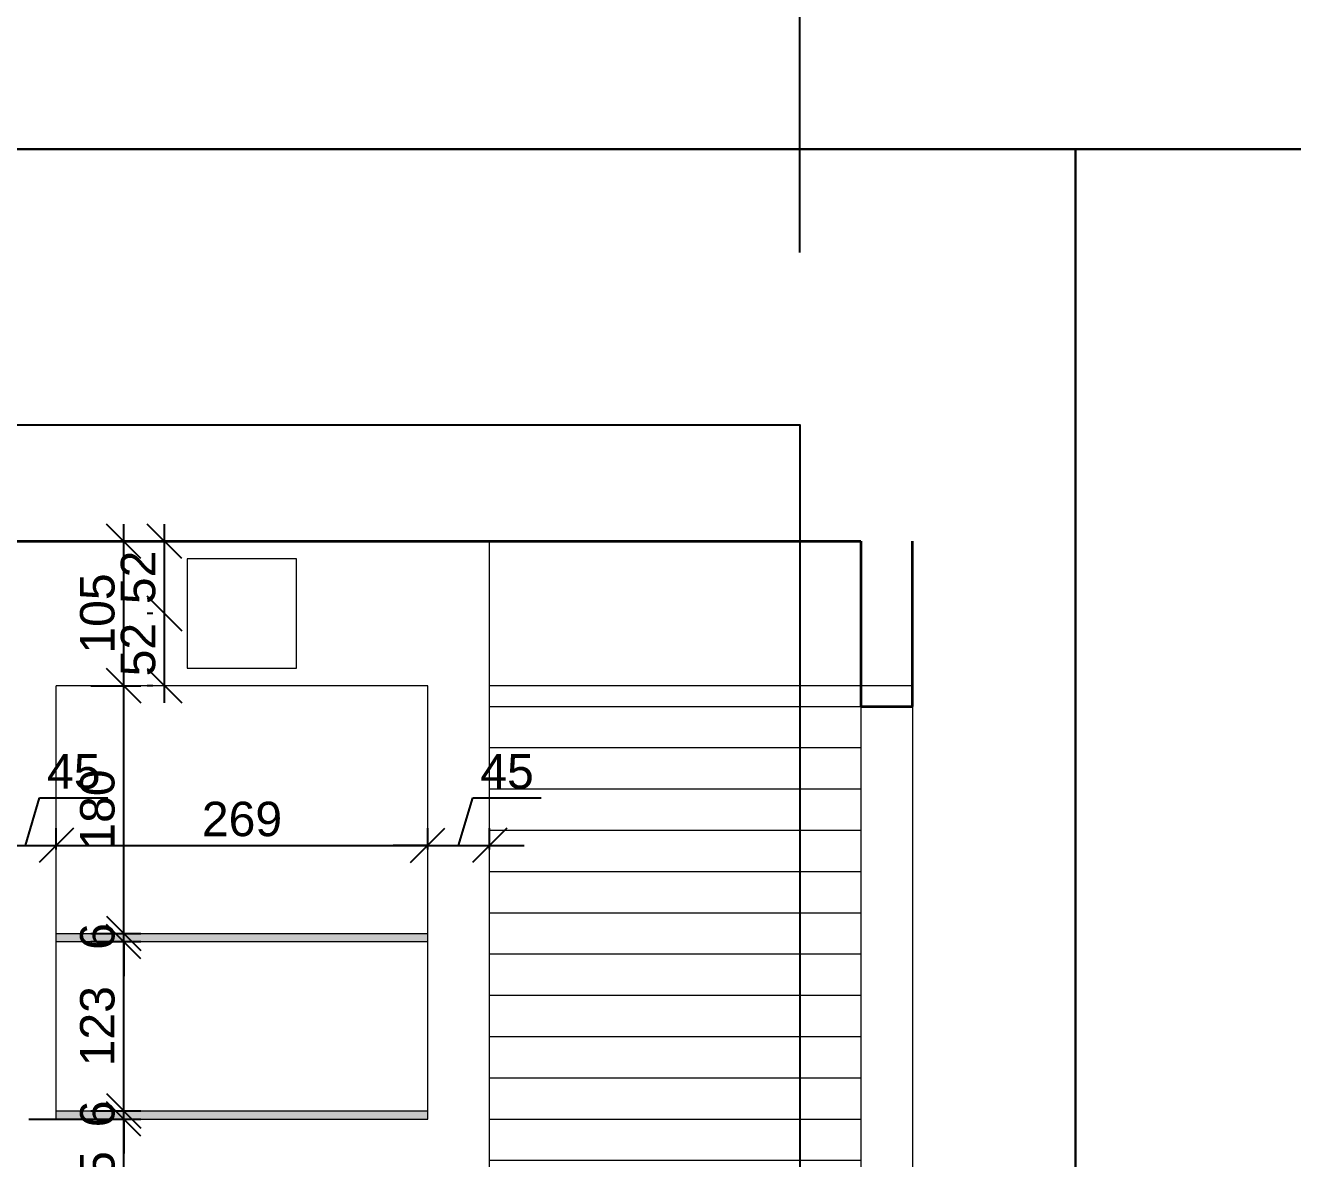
# Model space of a CAD drawing. Header units: millimetres. Extents: x -6165 to 15297, y -629 to 15029.
# Drawn here: x 9554 to 10474, y 10068 to 10890 of the extents above; entities that cross this region are included whole.
import ezdxf

# ---------------------------------------------------------------- set-up
doc = ezdxf.new("R2010")
doc.units = ezdxf.units.MM
doc.linetypes.add('TEČKOVANÁX2', pattern=[0.5, 0, -0.5])
for name, color, linetype, lineweight in [('dim', 4, 'Continuous', 0), ('door', 36, 'Continuous', 0), ('elevation', 7, 'Continuous', 13), ('equipments', 137, 'Continuous', 13), ('free', 7, 'Continuous', 13), ('sanitary', 4, 'Continuous', 13), ('section', 5, 'Continuous', 35)]:
    doc.layers.add(name, color=color, linetype=linetype, lineweight=lineweight)
doc.layers.add('hatch', color=251, linetype='Continuous')
doc.styles.add('ARIAL', font='arial.ttf')
doc.styles.get("Standard").update_dxf_attribs({"font": 'arial.ttf'})
doc.dimstyles.new('25', dxfattribs={"dimtxt": 25, "dimasz": 25, "dimexe": 12.5, "dimexo": 25, "dimgap": 6.25, "dimtad": 1, "dimdec": 0, "dimdsep": 46, "dimlunit": 6, "dimtxsty": 'ARIAL', "dimblk": 'OBLIQUE', "dimcen": 25, "dimdle": 12.5, "dimclrd": 256, "dimclre": 256, "dimclrt": 2, "dimadec": 0, "dimazin": 0, "dimtfac": 1, "dimtdec": 0, "dimtmove": 0, "dimatfit": 1, "dimldrblk": 'DOTSMALL', "dimfxl": 1, "dimtvp": 1, "dimtolj": 1, "dimtzin": 0, "dimarcsym": 0})
doc.dimstyles.new('ISO-25', dxfattribs={"dimscale": 200, "dimtxt": 2.5, "dimasz": 2.5, "dimexe": 1.25, "dimexo": 0.625, "dimtad": 1, "dimtxsty": 'Standard', "dimcen": 2.5, "dimadec": 0, "dimazin": 0, "dimtfac": 1, "dimtmove": 0, "dimatfit": 3, "dimfxl": 1, "dimarcsym": 0})

# ---------------------------------------------------------------- blocks, each defined once
blk = doc.blocks.new('_Oblique')
at = {"color": 0, "linetype": 'ByBlock', "lineweight": -2}
blk.add_line((-0.5, -0.5), (0.5, 0.5), dxfattribs=at)
blk = doc.blocks.new('*D16')
at = {"layer": 'Defpoints', "color": 0, "transparency": 16777216}
for p in [(9531.67, 10096.33), (9625.5, 10096.33), (9528.56, 9991.54)]:
    blk.add_point(p, dxfattribs=at)
at = {"layer": 'dim', "lineweight": -2, "transparency": 16777216}
for p, q in [((9625.5, 9979.04), (9625.5, 10108.83)), ((9556.67, 10096.33), (9638, 10096.33)), ((9553.56, 9991.54), (9638, 9991.54))]:
    blk.add_line(p, q, dxfattribs=at)
at = {"layer": 'dim', "lineweight": -2, "transparency": 16777216, "xscale": 25, "yscale": 25, "zscale": 25}
for p, rotation in [((9625.5, 10096.33), 90), ((9625.5, 9991.54), 270)]:
    blk.add_blockref('_Oblique', p, dxfattribs=dict(at, rotation=rotation))
at = {"layer": 'dim', "color": 2, "transparency": 16777216, "insert": (9606.49, 10043.94), "char_height": 25, "attachment_point": 5, "rotation": 90, "style": 'ARIAL'}
blk.add_mtext('\\A1;105', dxfattribs=at)
blk = doc.blocks.new('_DotSmall')
at = {"color": 0, "linetype": 'ByBlock', "const_width": 0.5}
blk.add_lwpolyline([(-0.0625, 0, 1), (0.0625, 0, 1)], format="xyb", close=True, dxfattribs=at)
blk = doc.blocks.new('*D17')
at = {"layer": 'Defpoints', "color": 0, "transparency": 16777216}
for p in [(9576.57, 10102.32), (9576.57, 10096.33), (9625.5, 10102.32)]:
    blk.add_point(p, dxfattribs=at)
at = {"layer": 'dim', "lineweight": -2, "transparency": 16777216}
for p, q in [((9625.5, 10102.32), (9625.5, 10127.32)), ((9601.57, 10102.32), (9638, 10102.32)), ((9601.57, 10096.33), (9638, 10096.33)), ((9625.5, 10096.33), (9625.5, 10102.32)), ((9625.5, 10096.33), (9625.5, 10071.33))]:
    blk.add_line(p, q, dxfattribs=at)
at = {"layer": 'dim', "lineweight": -2, "transparency": 16777216, "xscale": 25, "yscale": 25, "zscale": 25}
for p, rotation in [((9625.5, 10102.32), 270), ((9625.5, 10096.33), 90)]:
    blk.add_blockref('_Oblique', p, dxfattribs=dict(at, rotation=rotation))
at = {"layer": 'dim', "color": 2, "transparency": 16777216, "insert": (9606.49, 10100.07), "char_height": 25, "attachment_point": 5, "rotation": 90, "style": 'ARIAL'}
blk.add_mtext('\\A1;6', dxfattribs=at)
blk = doc.blocks.new('*D18')
at = {"layer": 'Defpoints', "color": 0, "transparency": 16777216}
for p in [(9576.57, 10225.07), (9625.5, 10225.07), (9576.57, 10102.32)]:
    blk.add_point(p, dxfattribs=at)
at = {"layer": 'dim', "lineweight": -2, "transparency": 16777216}
for p, q in [((9625.5, 10089.82), (9625.5, 10237.57)), ((9601.57, 10225.07), (9638, 10225.07)), ((9601.57, 10102.32), (9638, 10102.32))]:
    blk.add_line(p, q, dxfattribs=at)
at = {"layer": 'dim', "lineweight": -2, "transparency": 16777216, "xscale": 25, "yscale": 25, "zscale": 25}
for p, rotation in [((9625.5, 10225.07), 90), ((9625.5, 10102.32), 270)]:
    blk.add_blockref('_Oblique', p, dxfattribs=dict(at, rotation=rotation))
at = {"layer": 'dim', "color": 2, "transparency": 16777216, "insert": (9606.48, 10163.69), "char_height": 25, "attachment_point": 5, "rotation": 90, "style": 'ARIAL'}
blk.add_mtext('\\A1;123', dxfattribs=at)
blk = doc.blocks.new('*D19')
at = {"layer": 'Defpoints', "color": 0, "transparency": 16777216}
for p in [(9576.57, 10231.06), (9576.57, 10225.07), (9625.5, 10231.06)]:
    blk.add_point(p, dxfattribs=at)
at = {"layer": 'dim', "lineweight": -2, "transparency": 16777216}
for p, q in [((9625.5, 10231.06), (9625.5, 10256.06)), ((9601.57, 10231.06), (9638, 10231.06)), ((9601.57, 10225.07), (9638, 10225.07)), ((9625.5, 10225.07), (9625.5, 10231.06)), ((9625.5, 10225.07), (9625.5, 10200.07))]:
    blk.add_line(p, q, dxfattribs=at)
at = {"layer": 'dim', "lineweight": -2, "transparency": 16777216, "xscale": 25, "yscale": 25, "zscale": 25}
for p, rotation in [((9625.5, 10231.06), 270), ((9625.5, 10225.07), 90)]:
    blk.add_blockref('_Oblique', p, dxfattribs=dict(at, rotation=rotation))
at = {"layer": 'dim', "color": 2, "transparency": 16777216, "insert": (9606.49, 10228.81), "char_height": 25, "attachment_point": 5, "rotation": 90, "style": 'ARIAL'}
blk.add_mtext('\\A1;6', dxfattribs=at)
blk = doc.blocks.new('*D20')
at = {"layer": 'Defpoints', "color": 0, "transparency": 16777216}
for p in [(9576.57, 10410.69), (9625.5, 10410.69), (9576.57, 10231.06)]:
    blk.add_point(p, dxfattribs=at)
at = {"layer": 'dim', "lineweight": -2, "transparency": 16777216}
for p, q in [((9625.5, 10218.56), (9625.5, 10423.19)), ((9601.57, 10410.69), (9638, 10410.69)), ((9601.57, 10231.06), (9638, 10231.06))]:
    blk.add_line(p, q, dxfattribs=at)
at = {"layer": 'dim', "lineweight": -2, "transparency": 16777216, "xscale": 25, "yscale": 25, "zscale": 25}
for p, rotation in [((9625.5, 10410.69), 90), ((9625.5, 10231.06), 270)]:
    blk.add_blockref('_Oblique', p, dxfattribs=dict(at, rotation=rotation))
at = {"layer": 'dim', "color": 2, "transparency": 16777216, "insert": (9606.49, 10320.87), "char_height": 25, "attachment_point": 5, "rotation": 90, "style": 'ARIAL'}
blk.add_mtext('\\A1;180', dxfattribs=at)
blk = doc.blocks.new('*D21')
at = {"layer": 'Defpoints', "color": 0, "transparency": 16777216}
for p in [(9531.67, 10515.48), (9625.5, 10515.48), (9576.57, 10410.69)]:
    blk.add_point(p, dxfattribs=at)
at = {"layer": 'dim', "lineweight": -2, "transparency": 16777216}
for p, q in [((9625.5, 10398.19), (9625.5, 10527.98)), ((9556.67, 10515.48), (9638, 10515.48)), ((9601.57, 10410.69), (9638, 10410.69))]:
    blk.add_line(p, q, dxfattribs=at)
at = {"layer": 'dim', "lineweight": -2, "transparency": 16777216, "xscale": 25, "yscale": 25, "zscale": 25}
for p, rotation in [((9625.5, 10515.48), 90), ((9625.5, 10410.69), 270)]:
    blk.add_blockref('_Oblique', p, dxfattribs=dict(at, rotation=rotation))
at = {"layer": 'dim', "color": 2, "transparency": 16777216, "insert": (9606.49, 10463.08), "char_height": 25, "attachment_point": 5, "rotation": 90, "style": 'ARIAL'}
blk.add_mtext('\\A1;105', dxfattribs=at)
blk = doc.blocks.new('*D27')
at = {"layer": 'Defpoints', "color": 0, "transparency": 16777216}
for p in [(9591.45, 10515.48), (9655.07, 10515.48), (9671.63, 10463.08)]:
    blk.add_point(p, dxfattribs=at)
at = {"layer": 'dim', "lineweight": -2, "transparency": 16777216}
for p, q in [((9655.07, 10450.58), (9655.07, 10527.98)), ((9616.45, 10515.48), (9667.57, 10515.48)), ((9646.63, 10463.08), (9642.57, 10463.08))]:
    blk.add_line(p, q, dxfattribs=at)
at = {"layer": 'dim', "lineweight": -2, "transparency": 16777216, "xscale": 25, "yscale": 25, "zscale": 25}
for p, rotation in [((9655.07, 10515.48), 90), ((9655.07, 10463.08), 270)]:
    blk.add_blockref('_Oblique', p, dxfattribs=dict(at, rotation=rotation))
at = {"layer": 'dim', "color": 2, "transparency": 16777216, "insert": (9636.05, 10489.28), "char_height": 25, "attachment_point": 5, "rotation": 90, "style": 'ARIAL'}
blk.add_mtext('\\A1;52', dxfattribs=at)
blk = doc.blocks.new('*D28')
at = {"layer": 'Defpoints', "color": 0, "transparency": 16777216}
for p in [(9655.07, 10463.08), (9671.63, 10463.08), (9671.63, 10410.69)]:
    blk.add_point(p, dxfattribs=at)
at = {"layer": 'dim', "lineweight": -2, "transparency": 16777216}
for p, q in [((9655.07, 10398.19), (9655.07, 10475.58)), ((9646.63, 10463.08), (9642.57, 10463.08)), ((9646.63, 10410.69), (9642.57, 10410.69))]:
    blk.add_line(p, q, dxfattribs=at)
at = {"layer": 'dim', "lineweight": -2, "transparency": 16777216, "xscale": 25, "yscale": 25, "zscale": 25}
for p, rotation in [((9655.07, 10463.08), 90), ((9655.07, 10410.69), 270)]:
    blk.add_blockref('_Oblique', p, dxfattribs=dict(at, rotation=rotation))
at = {"layer": 'dim', "color": 2, "transparency": 16777216, "insert": (9636.05, 10436.89), "char_height": 25, "attachment_point": 5, "rotation": 90, "style": 'ARIAL'}
blk.add_mtext('\\A1;52', dxfattribs=at)
blk = doc.blocks.new('*D30')
at = {"layer": 'Defpoints', "color": 0, "transparency": 16777216}
for p in [(9531.67, 10289.68), (9576.57, 10294.84), (9576.57, 10253.51)]:
    blk.add_point(p, dxfattribs=at)
at = {"layer": 'dim', "lineweight": -2, "transparency": 16777216}
for p, q in [((9554.12, 10294.84), (9564.5, 10329.43)), ((9564.5, 10329.43), (9614, 10329.43)), ((9531.67, 10294.84), (9531.67, 10307.34)), ((9576.57, 10291.84), (9576.57, 10307.34)), ((9531.67, 10294.84), (9506.67, 10294.84)), ((9531.67, 10294.84), (9576.57, 10294.84)), ((9531.67, 10294.84), (9576.57, 10294.84)), ((9576.57, 10294.84), (9601.57, 10294.84))]:
    blk.add_line(p, q, dxfattribs=at)
at = {"layer": 'dim', "lineweight": -2, "transparency": 16777216, "xscale": 25, "yscale": 25, "zscale": 25}
blk.add_blockref('_Oblique', (9531.67, 10294.84), dxfattribs=at)
at = {"layer": 'dim', "lineweight": -2, "transparency": 16777216, "xscale": 25, "yscale": 25, "zscale": 25, "rotation": 180}
blk.add_blockref('_Oblique', (9576.57, 10294.84), dxfattribs=at)
at = {"layer": 'dim', "color": 2, "transparency": 16777216, "insert": (9589.25, 10348.39), "char_height": 25, "attachment_point": 5, "style": 'ARIAL'}
blk.add_mtext('\\A1;45', dxfattribs=at)
blk = doc.blocks.new('*D31')
at = {"layer": 'Defpoints', "color": 0, "transparency": 16777216}
for p in [(9846.03, 10294.84), (9576.57, 10253.51), (9846.03, 10253.51)]:
    blk.add_point(p, dxfattribs=at)
at = {"layer": 'dim', "lineweight": -2, "transparency": 16777216}
for p, q in [((9576.57, 10291.84), (9576.57, 10307.34)), ((9846.03, 10291.84), (9846.03, 10307.34)), ((9564.07, 10294.84), (9858.53, 10294.84))]:
    blk.add_line(p, q, dxfattribs=at)
at = {"layer": 'dim', "lineweight": -2, "transparency": 16777216, "xscale": 25, "yscale": 25, "zscale": 25, "rotation": 180}
blk.add_blockref('_Oblique', (9576.57, 10294.84), dxfattribs=at)
at = {"layer": 'dim', "lineweight": -2, "transparency": 16777216, "xscale": 25, "yscale": 25, "zscale": 25}
blk.add_blockref('_Oblique', (9846.03, 10294.84), dxfattribs=at)
at = {"layer": 'dim', "color": 2, "transparency": 16777216, "insert": (9711.3, 10313.86), "char_height": 25, "attachment_point": 5, "style": 'ARIAL'}
blk.add_mtext('\\A1;269', dxfattribs=at)
blk = doc.blocks.new('*D32')
at = {"layer": 'Defpoints', "color": 0, "transparency": 16777216}
for p in [(9890.93, 10294.84), (9846.03, 10253.51), (9890.93, 10253.51)]:
    blk.add_point(p, dxfattribs=at)
at = {"layer": 'dim', "lineweight": -2, "transparency": 16777216}
for p, q in [((9868.48, 10294.84), (9878.86, 10329.43)), ((9878.86, 10329.43), (9928.36, 10329.43)), ((9846.03, 10291.84), (9846.03, 10307.34)), ((9890.93, 10291.84), (9890.93, 10307.34)), ((9846.03, 10294.84), (9821.03, 10294.84)), ((9846.03, 10294.84), (9890.93, 10294.84)), ((9846.03, 10294.84), (9890.93, 10294.84)), ((9890.93, 10294.84), (9915.93, 10294.84))]:
    blk.add_line(p, q, dxfattribs=at)
at = {"layer": 'dim', "lineweight": -2, "transparency": 16777216, "xscale": 25, "yscale": 25, "zscale": 25}
blk.add_blockref('_Oblique', (9846.03, 10294.84), dxfattribs=at)
at = {"layer": 'dim', "lineweight": -2, "transparency": 16777216, "xscale": 25, "yscale": 25, "zscale": 25, "rotation": 180}
blk.add_blockref('_Oblique', (9890.93, 10294.84), dxfattribs=at)
at = {"layer": 'dim', "color": 2, "transparency": 16777216, "insert": (9903.61, 10348.39), "char_height": 25, "attachment_point": 5, "style": 'ARIAL'}
blk.add_mtext('\\A1;45', dxfattribs=at)
blk = doc.blocks.new('*D75')
at = {"color": 0, "lineweight": -2, "transparency": 16777216}
for p, q in [((8715.99, 10725), (8715.99, 12069.78)), ((10115.99, 10725), (10115.99, 12069.78)), ((9215.99, 11819.78), (9615.99, 11819.78))]:
    blk.add_line(p, q, dxfattribs=at)
at = {"color": 0, "transparency": 16777216}
for points in [[(9215.99, 11903.11), (9215.99, 11736.44), (8715.99, 11819.78)], [(9615.99, 11903.11), (9615.99, 11736.44), (10115.99, 11819.78)]]:
    blk.add_solid(points, dxfattribs=at)
at = {"layer": 'Defpoints', "color": 0, "transparency": 16777216}
for p in [(10115.99, 11819.78), (8715.99, 10600), (10115.99, 10600)]:
    blk.add_point(p, dxfattribs=at)
at = {"color": 0, "transparency": 16777216, "insert": (9415.99, 12200.06), "char_height": 500, "attachment_point": 5}
blk.add_mtext('1400', dxfattribs=at)
blk = doc.blocks.new('*D78')
at = {"color": 0, "lineweight": -2, "transparency": 16777216}
for p, q in [((1123.44, 10792.18), (1123.44, 14570.79)), ((13315.99, 10725), (13315.99, 14570.79)), ((1623.44, 14320.79), (12815.99, 14320.79))]:
    blk.add_line(p, q, dxfattribs=at)
at = {"color": 0, "transparency": 16777216}
for points in [[(1623.44, 14404.12), (1623.44, 14237.46), (1123.44, 14320.79)], [(12815.99, 14404.12), (12815.99, 14237.46), (13315.99, 14320.79)]]:
    blk.add_solid(points, dxfattribs=at)
at = {"layer": 'Defpoints', "color": 0, "transparency": 16777216}
for p in [(13315.99, 14320.79), (1123.44, 10667.18), (13315.99, 10600)]:
    blk.add_point(p, dxfattribs=at)
at = {"color": 0, "transparency": 16777216, "insert": (7219.72, 14701.25), "char_height": 500, "attachment_point": 5}
blk.add_mtext('13000', dxfattribs=at)

msp = doc.modelspace()

# ---------------------------------------------------------------- hatches: boundary and pattern name
at = {"layer": 'equipments', "linetype": 'TEČKOVANÁX2'}
h = msp.add_hatch(dxfattribs=at)
h.set_pattern_fill('ANSI31,_O', color=0, scale=239.512643, angle=135)
h.set_pattern_definition([(180, (9890.935, 9737.062), (-2e-14, -29.9391), [])])
h.paths.add_polyline_path([(9890.935, 10410.691), (9890.935, 9737.062), (10160.387, 9737.062), (10160.387, 10395.722), (10160.387, 10410.691)])
h.paths.add_polyline_path([(10033.86, 10063.548), (10033.86, 10039.297), (9920.874, 10039.297), (9920.874, 10063.548)], flags=16)
h.paths.add_polyline_path([(9987.846, 10061.901), (9987.846, 10040.944), (9966.888, 10040.944), (9966.888, 10061.901)], flags=0)
h.paths.add_polyline_path([(9989.072, 10061.901), (10010.03, 10061.901), (10010.03, 10040.944), (9989.072, 10040.944)], flags=0)
h.paths.add_polyline_path([(9965.662, 10061.901), (9965.662, 10040.944), (9944.704, 10040.944), (9944.704, 10061.901)], flags=0)
h.paths.add_polyline_path([(10011.256, 10061.901), (10032.213, 10061.901), (10032.213, 10040.944), (10011.256, 10040.944)], flags=0)
h.paths.add_polyline_path([(9977.367, 10044.517, -1), (9977.367, 10059.698, -1)], flags=0)
h.paths.add_polyline_path([(9943.478, 10061.901), (9943.478, 10040.944), (9922.521, 10040.944), (9922.521, 10061.901)], flags=0)
h.paths.add_polyline_path([(9955.183, 10044.517, -1), (9955.183, 10059.698, -1)], flags=0)
at = {"layer": 'hatch'}
h = msp.add_hatch(color=0, dxfattribs=at)
h.dxf.hatch_style = 1
h.paths.add_polyline_path([(9846.026, 10225.069), (9846.026, 10231.057), (9576.575, 10231.057), (9576.575, 10225.069)])
h = msp.add_hatch(color=0, dxfattribs=at)
h.dxf.hatch_style = 1
h.paths.add_polyline_path([(9846.026, 10096.331), (9846.026, 10102.319), (9576.575, 10102.319), (9576.575, 10096.331)])

# ---------------------------------------------------------------- linework, layer by layer
at = {"color": 250, "lineweight": 30}
for points in [[(13300, 10800), (1015.988, 10800), (1015.988, 804.509), (13300, 804.509)], [(8515.988, 10800), (10315.988, 10800), (10315.988, 8800), (8515.988, 8800)], [(10315.988, 10800), (13315.988, 10800), (13315.988, 7800), (10315.988, 7800)]]:
    msp.add_lwpolyline(points, close=True, dxfattribs=at)
at = {"color": 0}
msp.add_lwpolyline([(8715.988, 10600), (10115.988, 10600), (10115.988, 9000), (8715.988, 9000)], close=True, dxfattribs=at)
at = {"layer": 'door', "color": 0}
for p, q in [((10197.81, 10410.691), (10160.387, 10410.691)), ((10160.387, 10395.722), (10160.387, 9737.062)), ((10197.81, 10395.722), (10197.81, 9737.062))]:
    msp.add_line(p, q, dxfattribs=at)
at = {"layer": 'elevation', "color": 0}
for p, q in [((9622.706, 10410.691), (9576.575, 10410.691)), ((10160.387, 10410.691), (9890.935, 10410.691))]:
    msp.add_line(p, q, dxfattribs=at)
at = {"layer": 'free', "color": 0}
for p, q in [((9890.935, 9737.062), (9890.935, 10515.478)), ((9846.026, 10410.691), (9576.575, 10410.691)), ((9576.575, 10096.331), (9576.575, 10410.691)), ((9846.026, 10096.331), (9846.026, 10410.691)), ((9576.575, 10231.057), (9846.026, 10231.057)), ((9576.575, 10225.069), (9846.026, 10225.069)), ((9576.575, 10102.319), (9846.026, 10102.319)), ((9576.575, 10096.331), (9846.026, 10096.331)), ((9576.575, 10096.331), (9846.026, 10096.331))]:
    msp.add_line(p, q, dxfattribs=at)
at = {"layer": 'sanitary', "color": 0}
msp.add_lwpolyline([(9750.97, 10423.415), (9750.97, 10502.754), (9671.631, 10502.754), (9671.631, 10423.415)], close=True, dxfattribs=at)
at = {"layer": 'section', "color": 0, "linetype": 'Continuous'}
msp.add_line((8775.704, 10515.478), (9890.935, 10515.478), dxfattribs=at)
at = {"layer": 'section', "linetype": 'Continuous'}
msp.add_line((9890.935, 10515.478), (10160.387, 10515.478), dxfattribs=at)
at = {"layer": 'section', "color": 0}
for p, q in [((10160.387, 10515.478), (10160.387, 10410.691)), ((10197.81, 10410.691), (10197.81, 10515.478)), ((10160.387, 10410.691), (10160.387, 10395.722)), ((10197.81, 10395.722), (10197.81, 10410.691)), ((10160.387, 10395.722), (10197.81, 10395.722))]:
    msp.add_line(p, q, dxfattribs=at)

# ---------------------------------------------------------------- dimensions: what is measured, and where the dimension line sits
at = {"color": 168}
dim = msp.add_linear_dim(base=(13315.988, 14320.79), p1=(1123.444, 10667.178), p2=(13315.988, 10600), text='13000', dimstyle='ISO-25', dxfattribs=at)
dim.commit()
dim.dimension.update_dxf_attribs({"geometry": '*D78', "text_midpoint": (7219.716, 14701.247)})
dim = msp.add_linear_dim(base=(10115.988, 11819.776), p1=(8715.988, 10600), p2=(10115.988, 10600), dimstyle='ISO-25', dxfattribs=at)
dim.commit()
dim.dimension.update_dxf_attribs({"geometry": '*D75', "text_midpoint": (9415.988, 11819.776), "dimtype": 160})
at = {"layer": 'dim', "color": 0}
for base, p1, p2, picture, middle in [((9625.503, 10515.478), (9576.575, 10410.691), (9531.666, 10515.478), '*D21', (9606.489, 10463.085)), ((9655.068, 10515.478), (9671.631, 10463.085), (9591.453, 10515.478), '*D27', (9636.054, 10489.281)), ((9655.068, 10463.085), (9671.631, 10410.691), (9671.631, 10463.085), '*D28', (9636.054, 10436.888)), ((9625.503, 10410.691), (9576.575, 10231.057), (9576.575, 10410.691), '*D20', (9606.489, 10320.874)), ((9625.503, 10225.069), (9576.575, 10102.319), (9576.575, 10225.069), '*D18', (9606.481, 10163.694))]:
    dim = msp.add_linear_dim(base=base, p1=p1, p2=p2, angle=90, dimstyle='25', override={"dimtmove": 1}, dxfattribs=at)
    dim.commit()
    dim.dimension.update_dxf_attribs({"geometry": picture, "text_midpoint": middle})
for base, p1, p2, picture, middle in [((9576.575, 10294.841), (9531.666, 10289.683), (9576.575, 10253.511), '*D30', (9570.747, 10348.392)), ((9890.935, 10294.841), (9846.026, 10253.511), (9890.935, 10253.511), '*D32', (9885.107, 10348.392)), ((9846.026, 10294.841), (9576.575, 10253.511), (9846.026, 10253.511), '*D31', (9711.3, 10313.855))]:
    dim = msp.add_linear_dim(base=base, p1=p1, p2=p2, dimstyle='25', override={"dimtmove": 1, "dimfxl": 3, "dimfxlon": 1}, dxfattribs=at)
    dim.commit()
    dim.dimension.update_dxf_attribs({"geometry": picture, "text_midpoint": middle})
for base, p1, p2, picture, middle in [((9625.503, 10231.057), (9576.575, 10225.069), (9576.575, 10231.057), '*D19', (9625.503, 10228.811)), ((9625.503, 10102.319), (9576.575, 10096.331), (9576.575, 10102.319), '*D17', (9625.503, 10100.073))]:
    dim = msp.add_linear_dim(base=base, p1=p1, p2=p2, angle=90, dimstyle='25', override={"dimtmove": 1}, dxfattribs=at)
    dim.commit()
    dim.dimension.update_dxf_attribs({"geometry": picture, "text_midpoint": middle, "dimtype": 160})
dim = msp.add_linear_dim(base=(9625.503, 10096.331), p1=(9528.559, 9991.544), p2=(9531.666, 10096.331), angle=90, dimstyle='25', dxfattribs=at)
dim.commit()
dim.dimension.update_dxf_attribs({"geometry": '*D16', "text_midpoint": (9606.489, 10043.937)})

doc.saveas('drawing.dxf')
